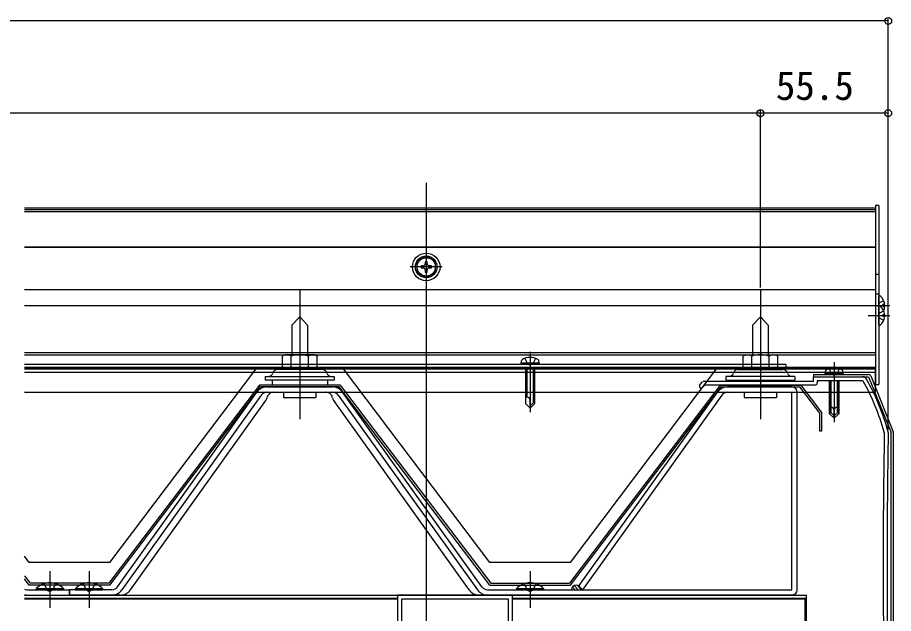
# Model space of a CAD drawing. Units: millimetres, scale not verified. Extents: x -1225 to 1225, y -1820 to 1812.
# Drawn here: x 322.5 to 702.9, y -911.6 to -653 of the extents above; entities that cross this region are included whole.
import ezdxf
from ezdxf.enums import TextEntityAlignment as Align

# ---------------------------------------------------------------- set-up
doc = ezdxf.new("R2010")
doc.units = ezdxf.units.MM
doc.header["$LTSCALE"] = 10
for name, color, linetype in [('0-3_YKK_11', 7, 'Continuous'), ('0-4_YKK_12', 2, 'Continuous'), ('0-5_YKK_13', 4, 'Continuous'), ('0-7_YKK_D', 6, 'Continuous')]:
    doc.layers.add(name, color=color, linetype=linetype)
doc.styles.add('ＭＳ ゴシック', font='')
doc.styles.get('ＭＳ ゴシック').set_extended_font_data('MS Gothic')

msp = doc.modelspace()

# ---------------------------------------------------------------- linework, layer by layer
at = {"layer": '0-3_YKK_11'}
msp.add_line((618.89, -812.19), (619.99, -811.09), dxfattribs=at)
for points in [[(620.7, -810.8), (644.64, -810.8), (644.83, -810.92), (645.37, -810.92), (645.56, -810.8), (668.1, -810.8), (668.1, -808.9), (676.64, -808.9), (676.83, -809.02), (677.37, -809.02), (677.56, -808.9), (689.44, -808.9)], [(668.8, -812.5), (620.99, -812.5), (619.39, -814.1), (618.89, -813.6)], [(689.7, -810.75), (689.44, -810.6), (669.8, -810.6), (669.8, -811.5)]]:
    msp.add_lwpolyline(points, dxfattribs=at)
for points in [[(487.5, -903.6), (487.5, -1003.6), (537.5, -1003.6), (537.5, -903.6)], [(489.3, -905.4), (489.3, -1001.8), (535.7, -1001.8), (535.7, -905.4)]]:
    msp.add_lwpolyline(points, close=True, dxfattribs=at)
for centre, radius, start, end in [((689.44, -810.9), 2, 29.4179, 90), ((604.08, -859.03), 100, 15.2322, 29.4179), ((619.6, -812.9), 1, 135, 225), ((620.7, -811.8), 1, 90, 135), ((668.8, -811.5), 1, 270, 360), ((604.08, -859.03), 98.3, 15.3744, 29.4178), ((699.6, -833.02), 1, 358.9931, 15.2323), ((3921.58, -889.65), 3223.18, 178.99738, 181.00731), ((697.89, -833.24), 1, 358.9974, 15.3744), ((3921.53, -889.65), 3221.43, 178.99303, 181.0087)]:
    msp.add_arc(centre, radius, start, end, dxfattribs=at)
at = {"layer": '0-4_YKK_12'}
for p, q in [((500, -724.76), (500, -1565.76)), ((695.1, -735.76), (325.55, -735.76)), ((695.1, -736.42), (325.55, -736.42)), ((695.1, -737.37), (325.55, -737.37)), ((695.1, -735.76), (695.1, -807.01)), ((695.1, -752.7), (325.55, -752.7)), ((695.1, -752.73), (325.55, -752.73)), ((695.1, -771.19), (325.55, -771.19)), ((695.1, -778.15), (325.55, -778.15)), ((695.1, -798.51), (325.55, -798.51)), ((695.1, -799.51), (325.55, -799.51)), ((325.55, -805.51), (695.1, -805.51)), ((325.55, -903.6), (665.1, -903.6)), ((487.5, -905.1), (325.55, -905.1)), ((325.55, -905.1), (487.5, -905.1)), ((665.1, -905.1), (537.5, -905.1)), ((537.5, -905.1), (664.6, -905.1)), ((664.6, -1002.1), (664.6, -905.1)), ((665.1, -1003.6), (665.1, -903.6)), ((487.5, -905.4), (325.55, -905.4)), ((665.1, -905.4), (537.5, -905.4)), ((664.6, -907.3), (665.1, -907.3))]:
    msp.add_line(p, q, dxfattribs=at)
for points in [[(695.1, -805.51), (656.1, -805.51), (325.55, -805.51)], [(695.1, -807.01), (624.97, -807.01), (325.55, -807.01)]]:
    msp.add_lwpolyline(points, dxfattribs=at)
at = {"layer": '0-5_YKK_13'}
for p, q in [((696.6, -734.5), (696.6, -812.31)), ((500, -754.21), (500, -768.21)), ((507, -761.21), (493, -761.21)), ((696.6, -764.46), (695.1, -764.46)), ((445.1, -771.19), (445.1, -827.23)), ((645.1, -771.19), (645.1, -827.23)), ((696.6, -773), (695.1, -773)), ((696.6, -781.95), (696.6, -774)), ((691.93, -777.97), (701.27, -777.97)), ((696.81, -776.83), (696.2, -777.97)), ((696.6, -778.72), (696.2, -777.97)), ((696.6, -786.35), (696.6, -778.4)), ((698.68, -775.9), (696.81, -776.83)), ((699.08, -777.55), (698.2, -777.55)), ((445.1, -782.9), (441.7, -786.54)), ((445.1, -782.9), (448.5, -786.54)), ((645.1, -782.9), (641.7, -786.54)), ((645.1, -782.9), (648.5, -786.54)), ((691.93, -782.37), (701.27, -782.37)), ((696.81, -781.23), (696.2, -782.37)), ((698.68, -780.3), (696.81, -781.23)), ((699.08, -781.95), (698.2, -781.95)), ((698.68, -780.05), (698.52, -779.97)), ((441.7, -786.54), (441.7, -799.3)), ((448.5, -786.54), (448.5, -799.3)), ((641.7, -786.54), (641.7, -799.3)), ((648.5, -786.54), (648.5, -799.3)), ((545.1, -798.11), (545.1, -824.22)), ((438.6, -799.3), (437.59, -799.88)), ((437.59, -805.8), (437.59, -799.88)), ((451.6, -799.3), (438.6, -799.3)), ((441.35, -805.8), (441.35, -799.88)), ((448.85, -805.8), (448.85, -799.88)), ((451.6, -799.3), (452.61, -799.88)), ((452.61, -805.8), (452.61, -799.88)), ((541.19, -803.01), (541.36, -802.03)), ((542.8, -800.93), (543.96, -803.24)), ((547.4, -800.93), (546.25, -803.24)), ((549.01, -803.01), (548.84, -802.03)), ((638.6, -799.3), (637.59, -799.88)), ((637.59, -805.8), (637.59, -799.88)), ((638.6, -799.3), (651.6, -799.3)), ((641.35, -805.8), (641.35, -799.88)), ((648.85, -805.8), (648.85, -799.88)), ((651.6, -799.3), (652.61, -799.88)), ((652.61, -805.8), (652.61, -799.88)), ((677.1, -802.5), (677.1, -828.61)), ((656.1, -803.51), (325.55, -803.51)), ((695.1, -804.81), (325.55, -804.81)), ((325.55, -805.51), (656.1, -805.51)), ((362.6, -889.51), (426.1, -805.51)), ((454.9, -805.8), (435.3, -805.8)), ((452.61, -805.8), (437.59, -805.8)), ((549.01, -803.01), (541.19, -803.01)), ((541.19, -803.01), (541.28, -803.51)), ((548.92, -803.51), (541.28, -803.51)), ((543.1, -805.51), (543.1, -820.51)), ((543.7, -805.51), (543.7, -817.71)), ((543.96, -803.24), (545.1, -803.85)), ((546.25, -803.24), (545.1, -803.85)), ((546.5, -805.51), (546.5, -820.11)), ((547.1, -820.51), (547.1, -805.51)), ((549.01, -803.01), (548.92, -803.51)), ((562.6, -889.51), (626.1, -805.51)), ((635.3, -805.8), (654.9, -805.8)), ((637.59, -805.8), (652.61, -805.8)), ((656.1, -803.51), (656.1, -805.51)), ((674.8, -805.32), (675.96, -807.63)), ((674.8, -805.32), (675.96, -807.63)), ((677.1, -805.1), (677.1, -811.69)), ((679.4, -805.32), (678.25, -807.63)), ((679.4, -805.32), (678.25, -807.63)), ((430.1, -808.8), (431.35, -808.8)), ((430.1, -808.8), (430.1, -810.3)), ((431.35, -808.8), (458.85, -808.8)), ((458.85, -808.8), (460.1, -808.8)), ((460.1, -808.8), (460.1, -810.3)), ((631.35, -808.8), (630.1, -808.8)), ((630.1, -808.8), (630.1, -810.3)), ((658.85, -808.8), (631.35, -808.8)), ((660.1, -808.8), (658.85, -808.8)), ((660.1, -808.8), (660.1, -810.3)), ((668.1, -807.9), (692.1, -807.9)), ((668.1, -807.9), (668.1, -808.9)), ((668.1, -808.9), (692.1, -808.9)), ((673.19, -807.4), (673.36, -806.42)), ((673.19, -807.4), (673.36, -806.42)), ((681.01, -807.4), (673.19, -807.4)), ((673.19, -807.4), (673.28, -807.9)), ((673.19, -807.4), (681.01, -807.4)), ((673.19, -807.4), (673.28, -807.9)), ((680.92, -807.9), (673.28, -807.9)), ((673.28, -807.9), (680.92, -807.9)), ((675.96, -807.63), (677.1, -808.24)), ((675.96, -807.63), (677.1, -808.24)), ((678.25, -807.63), (677.1, -808.24)), ((678.25, -807.63), (677.1, -808.24)), ((681.01, -807.4), (680.84, -806.42)), ((681.01, -807.4), (680.84, -806.42)), ((681.01, -807.4), (680.92, -807.9)), ((681.01, -807.4), (680.92, -807.9)), ((692.1, -808.9), (701.89, -833.13)), ((693.03, -808.52), (702.82, -832.75)), ((427.6, -812.5), (362.2, -898.5)), ((362.6, -899.3), (428, -813.3)), ((462.6, -812.5), (427.6, -812.5)), ((462.2, -813.3), (428, -813.3)), ((460.1, -810.3), (430.1, -810.3)), ((430.82, -813.3), (459.38, -813.3)), ((433.1, -810.3), (433.1, -812.5)), ((457.1, -810.3), (457.1, -812.5)), ((527.6, -899.3), (462.2, -813.3)), ((462.6, -812.5), (528, -898.5)), ((627.6, -812.5), (562.2, -898.5)), ((562.6, -899.3), (628, -813.3)), ((628, -813.3), (662.2, -813.3)), ((630.1, -810.3), (660.1, -810.3)), ((658.8, -813.3), (630.82, -813.3)), ((633.1, -810.3), (633.1, -810.8)), ((657.1, -810.3), (657.1, -810.8)), ((670.88, -824.71), (662.2, -813.3)), ((662.6, -812.5), (671.68, -824.44)), ((675.1, -810.6), (675.1, -824.9)), ((675.1, -824.9), (675.1, -810.6)), ((675.7, -810.6), (675.7, -822.1)), ((675.7, -810.6), (675.7, -824.5)), ((678.5, -810.6), (678.5, -824.5)), ((678.5, -810.6), (678.5, -822.1)), ((679.1, -824.9), (679.1, -810.6)), ((679.1, -810.6), (679.1, -824.9)), ((366, -900.04), (426.51, -815.51)), ((428.38, -816.85), (367.87, -901.38)), ((430.82, -815.6), (459.38, -815.6)), ((438.1, -815.6), (438.1, -817.9)), ((452.1, -815.6), (452.1, -817.9)), ((461.82, -816.85), (522.33, -901.38)), ((524.2, -900.04), (463.69, -815.51)), ((543.77, -817.71), (543.1, -817.71)), ((566.06, -899.96), (626.51, -815.51)), ((630.82, -815.6), (658.8, -815.6)), ((652.1, -815.6), (652.1, -817.9)), ((658.8, -901.3), (658.8, -815.6)), ((661.1, -901.3), (661.1, -815.6)), ((371.56, -901.38), (430.37, -819.24)), ((438.1, -817.9), (452.1, -817.9)), ((518.64, -901.38), (459.83, -819.24)), ((543.1, -820.51), (545.1, -822.51)), ((545.1, -822.51), (545.1, -819.04)), ((547.1, -819.51), (545.1, -821.51)), ((547.1, -820.51), (545.1, -822.51)), ((675.77, -822.1), (675.1, -822.1)), ((675.1, -823.9), (677.1, -825.9)), ((675.1, -824.9), (677.1, -826.9)), ((675.1, -824.9), (677.1, -826.9)), ((677.1, -826.9), (677.1, -823.43)), ((677.1, -826.9), (677.1, -823.43)), ((679.1, -823.9), (677.1, -825.9)), ((679.1, -824.9), (677.1, -826.9)), ((679.1, -824.9), (677.1, -826.9)), ((678.43, -822.1), (679.1, -822.1)), ((701.89, -946.71), (701.89, -833.13)), ((702.89, -946.41), (702.89, -833.13)), ((336.6, -893.3), (336.6, -909.1)), ((353.6, -893.3), (353.6, -909.1)), ((545.1, -893.3), (545.1, -909.1)), ((325.55, -895.28), (328, -898.5)), ((327.6, -899.3), (325.55, -896.6)), ((326.64, -901.3), (345.1, -901.3)), ((362.6, -899.3), (327.6, -899.3)), ((362.2, -898.5), (328, -898.5)), ((330.7, -900.79), (330.7, -901.3)), ((330.7, -901.3), (342.5, -901.3)), ((345.1, -903.6), (345.1, -901.3)), ((363.56, -901.3), (345.1, -901.3)), ((345.1, -901.3), (345.1, -903.6)), ((347.7, -900.79), (347.7, -901.3)), ((347.7, -901.3), (359.5, -901.3)), ((526.64, -901.3), (658.8, -901.3)), ((527.6, -899.3), (562.6, -899.3)), ((528, -898.5), (562.2, -898.5)), ((539.2, -900.79), (539.2, -901.3)), ((539.2, -901.3), (551, -901.3)), ((563.2, -901.3), (563.1, -901.2)), ((564.61, -901.3), (563.46, -900.15)), ((566.03, -901.3), (564.23, -899.5)), ((567.06, -900.92), (565.48, -899.33)), ((325.55, -903.6), (326.64, -903.6)), ((326.64, -903.6), (345.1, -903.6)), ((363.56, -903.6), (345.1, -903.6)), ((367.25, -903.6), (363.56, -903.6)), ((522.95, -903.6), (526.64, -903.6)), ((658.8, -903.6), (526.64, -903.6))]:
    msp.add_line(p, q, dxfattribs=at)
for points in [[(696.6, -734.5), (695.1, -734.5), (695.1, -812.31), (696.6, -812.31)], [(500.44, -759.89), (500.44, -758.96), (499.56, -758.96), (499.56, -759.89)], [(498.68, -760.77), (497.75, -760.77), (497.75, -761.65), (498.68, -761.65)], [(499.56, -762.53), (499.56, -763.46), (500.44, -763.46), (500.44, -762.53)], [(501.32, -761.65), (502.25, -761.65), (502.25, -760.77), (501.32, -760.77)], [(699.08, -778.4), (698.2, -778.4), (698.2, -777.55)], [(698.68, -784.45), (696.81, -783.52), (696.2, -782.37)], [(699.08, -782.8), (698.2, -782.8), (698.2, -781.95)], [(325.55, -815.61), (695.1, -815.61), (695.1, -804.81)], [(562.6, -889.51), (527.6, -889.51), (464.1, -805.51)], [(662.6, -812.5), (627.6, -812.5), (662.6, -812.5)], [(628.38, -816.85), (567.93, -901.3), (566.06, -899.96)], [(638.1, -815.6), (638.1, -817.9), (652.1, -817.9)], [(671.68, -824.44), (671.68, -832.44), (670.88, -832.44), (670.88, -824.71)], [(362.6, -889.51), (327.6, -889.51), (325.55, -886.8)], [(330.7, -900.79), (342.5, -900.79), (342.5, -901.3)], [(334.1, -898.69), (335.46, -901.46), (336.6, -902.07)], [(339.1, -898.69), (337.75, -901.46), (336.6, -902.07)], [(347.7, -900.79), (359.5, -900.79), (359.5, -901.3)], [(351.1, -898.69), (352.46, -901.46), (353.6, -902.07)], [(356.1, -898.69), (354.75, -901.46), (353.6, -902.07)], [(539.2, -900.79), (551, -900.79), (551, -901.3)], [(542.6, -898.69), (543.96, -901.46), (545.1, -902.07)], [(547.6, -898.69), (546.25, -901.46), (545.1, -902.07)]]:
    msp.add_lwpolyline(points, dxfattribs=at)
msp.add_lwpolyline([(500, -756.59), (496, -758.9), (496, -763.52), (500, -765.83), (504, -763.52), (504, -758.9)], close=True, dxfattribs=at)
for radius in [6, 4.7, 4]:
    msp.add_circle((500, -761.21), radius, dxfattribs=at)
for centre, radius, start, end in [((498.68, -759.89), 0.88, 270, 0), ((501.32, -759.89), 0.88, 180, 270), ((498.68, -762.53), 0.88, 0, 90), ((501.32, -762.53), 0.88, 90, 180), ((696.87, -774), 0.274, 52.2859, 180), ((693.8, -777.97), 5.3, 4.5994, 52.2859), ((696.87, -778.4), 0.274, 52.2859, 180), ((693.8, -782.37), 5.3, 4.5994, 52.2859), ((693.8, -777.97), 5.3, 335.4711, 355.4006), ((693.8, -782.37), 5.3, 307.7141, 355.4006), ((696.87, -786.35), 0.274, 180, 307.7141), ((439.47, -802.62), 3.32, 55.6157, 124.3842), ((445.1, -811.72), 12.42, 72.412, 107.588), ((450.73, -802.62), 3.32, 55.6157, 124.3842), ((542.25, -802.19), 0.9, 120.6359, 170), ((545.1, -807.01), 6.5, 59.3641, 120.6359), ((547.95, -802.19), 0.9, 10, 59.3641), ((639.47, -802.62), 3.32, 55.6157, 124.3842), ((645.1, -811.72), 12.42, 72.412, 107.588), ((650.73, -802.62), 3.32, 55.6157, 124.3842), ((435.3, -807.8), 2, 90, 164.4373), ((454.9, -807.8), 2, 15.5627, 90), ((635.3, -807.8), 2, 90, 164.4373), ((654.9, -807.8), 2, 15.5627, 90), ((674.25, -806.58), 0.9, 120.6359, 170), ((674.25, -806.58), 0.9, 120.6359, 170), ((677.1, -811.4), 6.5, 59.3641, 120.6359), ((677.1, -811.4), 6.5, 59.3641, 120.6359), ((679.95, -806.58), 0.9, 10, 59.3641), ((679.95, -806.58), 0.9, 10, 59.3641), ((431.35, -806.7), 2.1, 270, 344.4373), ((458.85, -806.7), 2.1, 195.5627, 270), ((631.35, -806.7), 2.1, 270, 344.4373), ((658.85, -806.7), 2.1, 195.5627, 270), ((692.1, -808.9), 1, 22, 90), ((430.82, -818.6), 5.3, 90, 144.4008), ((459.38, -818.6), 5.3, 35.5992, 90), ((630.82, -818.6), 5.3, 90, 144.4008), ((658.8, -815.6), 2.3, 0, 90), ((430.82, -818.6), 3, 90, 144.4008), ((433.82, -818.6), 3, 90, 169.3673), ((456.38, -818.6), 3, 10.6327, 90), ((459.38, -818.6), 3, 35.5992, 90), ((543.77, -819.04), 1.33, 0, 90), ((630.82, -818.6), 3, 90, 144.4008), ((427.93, -817.49), 3, 324.4008, 349.3673), ((462.27, -817.49), 3, 190.6327, 215.5992), ((675.77, -823.43), 1.33, 0, 90), ((678.43, -823.43), 1.33, 90, 180), ((701.89, -833.13), 1, 0, 22), ((326.64, -898.3), 3, 248.6577, 270), ((336.6, -906.53), 8.23, 44.2189, 135.7811), ((353.6, -906.53), 8.23, 44.2189, 135.7811), ((363.56, -898.3), 3, 270, 324.4008), ((363.56, -898.3), 5.3, 270, 324.4008), ((367.23, -898.27), 5.33, 270, 324.4008), ((522.95, -898.3), 5.3, 215.5992, 270), ((526.64, -898.3), 5.3, 215.5992, 270), ((526.64, -898.3), 3, 215.5992, 270), ((545.1, -906.53), 8.23, 44.2189, 135.7811), ((565.1, -901.3), 2, 0, 180), ((658.8, -901.3), 2.3, 270, 0), ((326.64, -898.3), 5.3, 258.1118, 270)]:
    msp.add_arc(centre, radius, start, end, dxfattribs=at)
at = {"layer": '0-7_YKK_D'}
for p, q in [((700.6, -832.04), (700.6, -653.5)), ((700.6, -654.5), (-700.6, -654.5)), ((645.1, -694.5), (-645.1, -694.5)), ((645.1, -770.19), (645.1, -693.5)), ((645.1, -770.19), (645.1, -693.5)), ((700.6, -694.5), (645.1, -694.5)), ((700.6, -832.04), (700.6, -693.5))]:
    msp.add_line(p, q, dxfattribs=at)
for centre in [(700.6, -654.5), (645.1, -694.5), (645.1, -694.5), (700.6, -694.5)]:
    msp.add_circle(centre, 1.5, dxfattribs=at)

# ---------------------------------------------------------------- texts
at = {"layer": '0-7_YKK_D', "style": 'ＭＳ ゴシック'}
msp.add_text('55.5', height=12.46, dxfattribs=at).set_placement((651.79, -692.5), align=Align.BOTTOM_LEFT)

doc.saveas('drawing.dxf')
